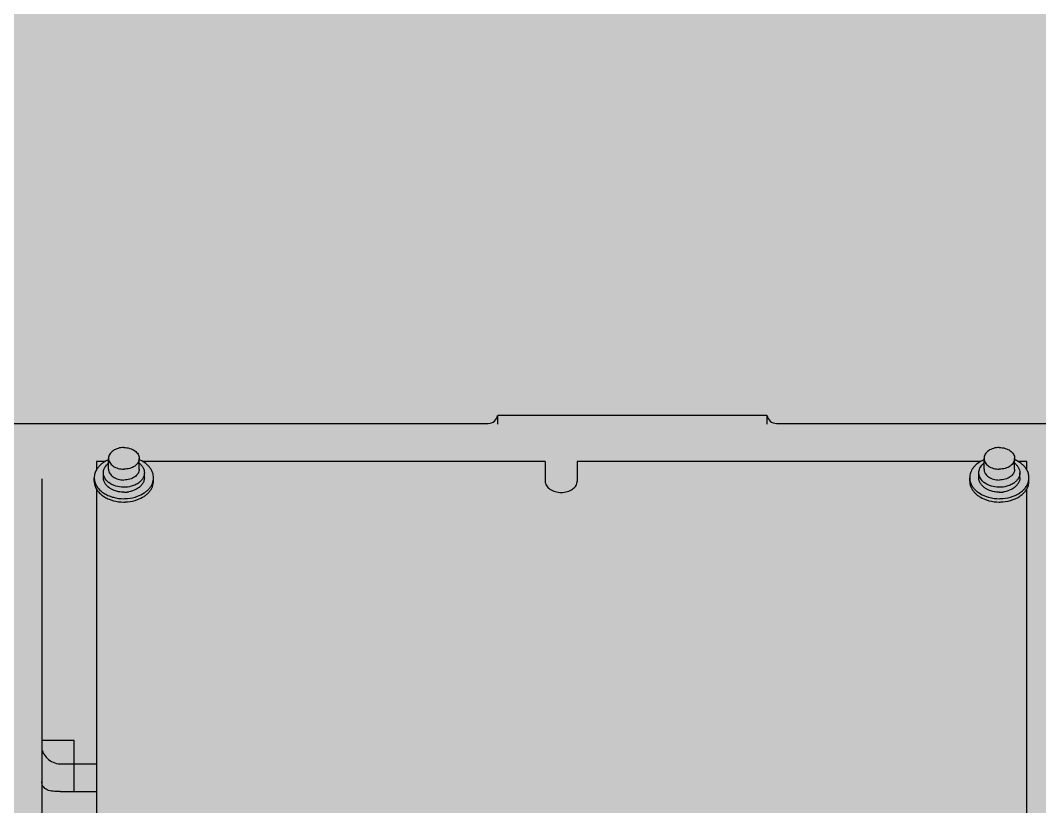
# Model space of a CAD drawing. Header units: millimetres. Extents: x -18489 to 17339, y -1599 to 10961.
# Drawn here: x -16839.76 to -16804.31, y 2117.47 to 2144.81 of the extents above; entities that cross this region are included whole.
import ezdxf

# ---------------------------------------------------------------- set-up
doc = ezdxf.new("R2010")
doc.units = ezdxf.units.MM
for name, color, linetype in [('188K-SM-03-F10-MECH-EQ-Y2257103$0$0 Xref', 8, 'Continuous'), ('188K-SM-03-F10-MECH-EQ-Y2257103$0$M-EQU-FOUNDATION', 8, 'Continuous'), ('188K-SM-03-F10-MECH-EQ-Y2257103$0$Micron CUP L10 HVAC EQU$0$M-MECH-EQU', 136, 'Continuous'), ('188K-SM-03-F10-MECH-EQ-Y2257103$0$Micron CUP L10 HVAC EQU$0$M-PHASE1 AREA', 252, 'Continuous')]:
    doc.layers.add(name, color=color, linetype=linetype)
pattern_1 = [(50, (4473.52, 709.2), (54.6554, -4.78173), [5.715, -62.865]), (355, (4473.52, 709.2), (-10.57303, 57.31705), [4.572, -50.29218]), (100.45144, (4478.076, 708.8), (44.08237, 52.53533), [4.857, -53.42707]), (46.1842, (4473.52, 724.44), (81.32371, -12.6127), [8.5725, -94.2975]), (96.63556, (4480.3, 723.39), (71.22124, 74.22784), [7.2855, -80.14068]), (351.18415, (4473.52, 724.44), (71.22124, 74.22784), [6.858, -75.43792]), (21, (4481.14, 720.63), (45.48432, -30.67956), [5.715, -62.865]), (326, (4481.14, 720.63), (18.54061, 55.25639), [4.572, -50.292]), (71.45144, (4484.93, 718.07), (64.02493, 24.57683), [4.857, -53.42698]), (37.5, (4473.521, 709.2), (0.926581, 25.366512), [0, -49.6824, 0, -51.054, 0, -50.4825]), (7.5, (4473.52, 709.2), (20.0459, 30.054172), [0, -29.1084, 0, -48.5394, 0, -19.2405]), (327.5, (4456.529, 709.2), (40.677179, -1.718623), [0, -19.05, 0, -59.436, 0, -78.867]), (317.5, (4448.91, 709.2), (44.438754, 7.62795), [0, -24.765, 0, -39.4716, 0, -56.007])]

# ---------------------------------------------------------------- blocks, each defined once
blk = doc.blocks.new('188K-SM-03-F10-MECH-EQ-Y2257103$0$Micron CUP L10 HVAC EQU$0$A$C0c53ceb0')
at = {"layer": '188K-SM-03-F10-MECH-EQ-Y2257103$0$Micron CUP L10 HVAC EQU$0$M-PHASE1 AREA'}
for p, q in [((-6706.41065, 12136.53778), (-6800.03802, 12136.53778)), ((-6800.03802, 12133.5132), (-6800.03802, 12136.53778)), ((-6706.41065, 12136.53778), (-6706.41065, 12133.5132)), ((-6989.57635, 12133.74672), (-6803.33654, 12133.74672)), ((-6703.11212, 12133.74672), (-6587.08015, 12133.74672)), ((-6936.55589, 12120.51174), (-6939.591, 12120.51174)), ((-6939.591, 12120.51174), (-6939.591, 12117.62526)), ((-6935.40442, 12117.82049), (-6935.40442, 12121.58823)), ((-6924.74764, 12117.82049), (-6924.74764, 12121.58823)), ((-6783.54539, 12120.51174), (-6923.59616, 12120.51174)), ((-6783.54539, 12120.51174), (-6783.54539, 12113.69392)), ((-6632.07664, 12120.51174), (-6772.38115, 12120.51174)), ((-6772.38115, 12120.51174), (-6772.38115, 12113.69392)), ((-6630.92517, 12117.82049), (-6630.92517, 12121.58823)), ((-6620.26839, 12117.82049), (-6620.26839, 12121.58823)), ((-6616.0818, 12120.51174), (-6619.11692, 12120.51174)), ((-6616.0818, 12117.62526), (-6616.0818, 12120.51174)), ((-6937.20592, 12114.86013), (-6937.20592, 12116.56458)), ((-6922.94614, 12114.86013), (-6922.94614, 12116.56458)), ((-6632.72667, 12114.86013), (-6632.72667, 12116.56458)), ((-6618.46689, 12114.86013), (-6618.46689, 12116.56458)), ((-6958.62096, 12114.41434), (-6958.62096, 11915.61578)), ((-6940.38392, 12113.69392), (-6940.38392, 12114.86013)), ((-6919.76814, 12113.69392), (-6919.76814, 12114.86013)), ((-6635.90467, 12113.69392), (-6635.90467, 12114.86013)), ((-6615.28889, 12113.69392), (-6615.28889, 12114.86013)), ((-6939.591, 12110.9288), (-6939.591, 11920.26753)), ((-6616.0818, 11920.26753), (-6616.0818, 12110.9288)), ((-6947.32985, 12023.44911), (-6958.62096, 12023.44911)), ((-6947.32985, 12005.72941), (-6947.32985, 12023.44911)), ((-6952.27764, 12015.32976), (-6939.591, 12015.32976)), ((-6952.27764, 12005.72955), (-6939.591, 12005.72955))]:
    blk.add_line(p, q, dxfattribs=at)
for centre, radius, start, end in [((-6803.33654, 12137.04524), 3.29853, 270, 351.1501169), ((-6703.11212, 12137.04524), 3.29853, 188.8498831, 270), ((-6930.89285, 12110.5293), 11.4928, 113.1588691, 116.1903204), ((-6929.27032, 12110.50269), 11.52164, 64.948865, 66.842348), ((-6626.4136, 12110.5293), 11.4928, 113.1588691, 116.1903204), ((-6624.79108, 12110.50269), 11.52164, 64.948865, 66.842348), ((-6931.77007, 12115.33503), 5.84634, 128.528757, 133.6162458), ((-6928.52381, 12115.16578), 6.06708, 49.7708212, 51.4191546), ((-6627.29082, 12115.33503), 5.84634, 128.528757, 133.6162458), ((-6624.04456, 12115.16578), 6.06708, 49.7708212, 51.4191546), ((-6932.00504, 12117.54479), 5.50374, 222.7749544, 226.8486984), ((-6931.65624, 12117.92581), 6.02027, 226.9069085, 232.4938278), ((-6928.60179, 12118.06039), 6.19155, 307.5258068, 308.9357053), ((-6627.52579, 12117.54479), 5.50374, 222.7749544, 226.8486984), ((-6627.17699, 12117.92581), 6.02027, 226.9069085, 232.4938278), ((-6624.12254, 12118.06039), 6.19155, 307.5258068, 308.9357053), ((-6930.07479, 12119.84892), 10.03038, 269.9929258, 276.1678883), ((-6930.05773, 12119.68053), 9.86114, 276.1744783, 277.1800614), ((-6930.0406, 12119.5528), 9.73227, 277.1739976, 280.0449696), ((-6625.59554, 12119.84892), 10.03038, 269.9929258, 276.1678883), ((-6625.57848, 12119.68053), 9.86114, 276.1744783, 277.1800614), ((-6625.56136, 12119.5528), 9.73227, 277.1739976, 280.0449696)]:
    blk.add_arc(centre, radius, start, end, dxfattribs=at)
for points, knots in [([(-6930.07603, 12125.35597), (-6930.76241, 12125.35597), (-6931.78604, 12125.21783), (-6933.03162, 12124.75204), (-6933.84355, 12124.2866), (-6934.51454, 12123.71647), (-6935.01846, 12123.06039), (-6935.33261, 12122.34193), (-6935.4044, 12121.83561), (-6935.4044, 12121.58823)], [0, 0, 0, 0, 0.286788988, 0.423950674, 0.553971236, 0.675795026, 0.789521273, 0.896637404, 1, 1, 1, 1]), ([(-6930.07603, 12125.35597), (-6929.38965, 12125.35597), (-6928.36602, 12125.21783), (-6927.12044, 12124.75204), (-6926.30851, 12124.2866), (-6925.63752, 12123.71647), (-6925.1336, 12123.06039), (-6924.81945, 12122.34193), (-6924.74766, 12121.83561), (-6924.74766, 12121.58823)], [0, 0, 0, 0, 0.286788988, 0.423950674, 0.553971236, 0.675795026, 0.789521273, 0.896637404, 1, 1, 1, 1]), ([(-6625.59678, 12125.35597), (-6626.28316, 12125.35597), (-6627.30679, 12125.21783), (-6628.55237, 12124.75204), (-6629.3643, 12124.2866), (-6630.03529, 12123.71647), (-6630.53921, 12123.06039), (-6630.85336, 12122.34193), (-6630.92515, 12121.83561), (-6630.92515, 12121.58823)], [0, 0, 0, 0, 0.286788988, 0.423950674, 0.553971236, 0.675795026, 0.789521273, 0.896637404, 1, 1, 1, 1]), ([(-6625.59678, 12125.35597), (-6624.9104, 12125.35597), (-6623.88677, 12125.21783), (-6622.64119, 12124.75204), (-6621.82926, 12124.2866), (-6621.15827, 12123.71647), (-6620.65435, 12123.06039), (-6620.3402, 12122.34193), (-6620.26841, 12121.83561), (-6620.26841, 12121.58823)], [0, 0, 0, 0, 0.286788988, 0.423950674, 0.553971236, 0.675795026, 0.789521273, 0.896637404, 1, 1, 1, 1]), ([(-6935.96524, 12120.84217), (-6936.3603, 12120.6477), (-6937.11105, 12120.22145), (-6938.11921, 12119.4583), (-6938.96492, 12118.59985), (-6939.41894, 12117.95978), (-6939.61013, 12117.63081)], [0, 0, 0, 0, 0.268332212, 0.524486576, 0.768135983, 1, 1, 1, 1]), ([(-6935.4044, 12121.58823), (-6935.4044, 12121.34085), (-6935.33261, 12120.83454), (-6935.01846, 12120.11608), (-6934.51454, 12119.45999), (-6933.84355, 12118.88986), (-6933.03162, 12118.42443), (-6931.78604, 12117.95863), (-6930.76241, 12117.82049), (-6930.07603, 12117.82049)], [0, 0, 0, 0, 0.103362596, 0.210478727, 0.324204974, 0.446028764, 0.576049326, 0.713211012, 1, 1, 1, 1]), ([(-6924.74766, 12121.58823), (-6924.74766, 12121.34085), (-6924.81945, 12120.83454), (-6925.1336, 12120.11608), (-6925.63752, 12119.45999), (-6926.30851, 12118.88986), (-6927.12044, 12118.42443), (-6928.36602, 12117.95863), (-6929.38965, 12117.82049), (-6930.07603, 12117.82049)], [0, 0, 0, 0, 0.103362596, 0.210478727, 0.324204974, 0.446028764, 0.576049326, 0.713211012, 1, 1, 1, 1]), ([(-6919.76814, 12114.86013), (-6919.76814, 12115.16017), (-6919.8214, 12115.76598), (-6920.05893, 12116.65652), (-6920.44978, 12117.51819), (-6920.98697, 12118.33739), (-6921.66172, 12119.10226), (-6922.75114, 12120.05297), (-6923.71154, 12120.62253), (-6924.39175, 12120.94049)], [0, 0, 0, 0, 0.11174478, 0.225149291, 0.341705381, 0.462607147, 0.588678042, 0.720351669, 1, 1, 1, 1]), ([(-6631.486, 12120.84217), (-6632.13898, 12120.52073), (-6633.05917, 12119.95097), (-6634.09997, 12119.01115), (-6634.74384, 12118.25858), (-6635.25584, 12117.45546), (-6635.628, 12116.61291), (-6635.85401, 12115.74361), (-6635.90467, 12115.15284), (-6635.90467, 12114.86013)], [0, 0, 0, 0, 0.278914809, 0.410341784, 0.53631175, 0.65727955, 0.774063787, 0.887825769, 1, 1, 1, 1]), ([(-6630.92515, 12121.58823), (-6630.92515, 12121.34085), (-6630.85336, 12120.83454), (-6630.53921, 12120.11608), (-6630.03529, 12119.45999), (-6629.3643, 12118.88986), (-6628.55237, 12118.42443), (-6627.30679, 12117.95863), (-6626.28316, 12117.82049), (-6625.59678, 12117.82049)], [0, 0, 0, 0, 0.103362596, 0.210478727, 0.324204974, 0.446028764, 0.576049326, 0.713211012, 1, 1, 1, 1]), ([(-6620.26841, 12121.58823), (-6620.26841, 12121.34085), (-6620.3402, 12120.83454), (-6620.65435, 12120.11608), (-6621.15827, 12119.45999), (-6621.82926, 12118.88986), (-6622.64119, 12118.42443), (-6623.88677, 12117.95863), (-6624.9104, 12117.82049), (-6625.59678, 12117.82049)], [0, 0, 0, 0, 0.103362596, 0.210478727, 0.324204974, 0.446028764, 0.576049326, 0.713211012, 1, 1, 1, 1]), ([(-6616.06268, 12117.63081), (-6616.26207, 12117.9739), (-6616.73892, 12118.64065), (-6617.63192, 12119.5293), (-6618.69929, 12120.31292), (-6619.49426, 12120.74498), (-6619.9125, 12120.94049)], [0, 0, 0, 0, 0.231166026, 0.474613239, 0.731045203, 1, 1, 1, 1]), ([(-6939.61013, 12117.63081), (-6939.73558, 12117.41496), (-6939.95837, 12116.97329), (-6940.20296, 12116.28072), (-6940.35087, 12115.57409), (-6940.38392, 12115.09716), (-6940.38392, 12114.86013)], [0, 0, 0, 0, 0.257512723, 0.508724866, 0.755506666, 1, 1, 1, 1]), ([(-6937.2059, 12116.56458), (-6937.2059, 12116.83323), (-6937.1435, 12117.37897), (-6936.86727, 12118.16938), (-6936.41775, 12118.91542), (-6936.02235, 12119.35852), (-6935.80302, 12119.56764)], [0, 0, 0, 0, 0.236860265, 0.479513031, 0.732801805, 1, 1, 1, 1]), ([(-6936.04493, 12113.80709), (-6936.22815, 12114.00539), (-6936.5573, 12114.42141), (-6936.92811, 12115.10806), (-6937.15486, 12115.82756), (-6937.2059, 12116.32102), (-6937.2059, 12116.56458)], [0, 0, 0, 0, 0.264767003, 0.517467871, 0.761153089, 1, 1, 1, 1]), ([(-6935.4044, 12117.82049), (-6935.4044, 12117.57311), (-6935.33261, 12117.0668), (-6935.01846, 12116.34834), (-6934.51454, 12115.69225), (-6933.84355, 12115.12212), (-6933.03162, 12114.65669), (-6931.78604, 12114.1909), (-6930.76241, 12114.05276), (-6930.07603, 12114.05276)], [0, 0, 0, 0, 0.103362596, 0.210478727, 0.324204974, 0.446028764, 0.576049326, 0.713211012, 1, 1, 1, 1]), ([(-6924.74766, 12117.82049), (-6924.74766, 12117.57311), (-6924.81945, 12117.0668), (-6925.1336, 12116.34834), (-6925.63752, 12115.69225), (-6926.30851, 12115.12212), (-6927.12044, 12114.65669), (-6928.36602, 12114.1909), (-6929.38965, 12114.05276), (-6930.07603, 12114.05276)], [0, 0, 0, 0, 0.103362596, 0.210478727, 0.324204974, 0.446028764, 0.576049326, 0.713211012, 1, 1, 1, 1]), ([(-6922.94615, 12116.56458), (-6922.94615, 12116.26173), (-6923.02603, 12115.64406), (-6923.37762, 12114.75882), (-6923.94537, 12113.93753), (-6924.4385, 12113.46424), (-6924.71072, 12113.24428)], [0, 0, 0, 0, 0.234069694, 0.475329886, 0.729505668, 1, 1, 1, 1]), ([(-6924.6054, 12119.7978), (-6924.34846, 12119.58041), (-6923.88361, 12119.11482), (-6923.35035, 12118.31398), (-6923.02088, 12117.45517), (-6922.94615, 12116.85781), (-6922.94615, 12116.56458)], [0, 0, 0, 0, 0.269574381, 0.523491077, 0.765138928, 1, 1, 1, 1]), ([(-6632.72665, 12116.56458), (-6632.72665, 12116.83323), (-6632.66425, 12117.37897), (-6632.38803, 12118.16938), (-6631.93851, 12118.91542), (-6631.5431, 12119.35852), (-6631.32377, 12119.56764)], [0, 0, 0, 0, 0.236860265, 0.479513031, 0.732801805, 1, 1, 1, 1]), ([(-6631.56568, 12113.80709), (-6631.74891, 12114.00539), (-6632.07805, 12114.42141), (-6632.44886, 12115.10806), (-6632.67561, 12115.82756), (-6632.72665, 12116.32102), (-6632.72665, 12116.56458)], [0, 0, 0, 0, 0.264767003, 0.517467871, 0.761153089, 1, 1, 1, 1]), ([(-6630.92515, 12117.82049), (-6630.92515, 12117.57311), (-6630.85336, 12117.0668), (-6630.53921, 12116.34834), (-6630.03529, 12115.69225), (-6629.3643, 12115.12212), (-6628.55237, 12114.65669), (-6627.30679, 12114.1909), (-6626.28316, 12114.05276), (-6625.59678, 12114.05276)], [0, 0, 0, 0, 0.103362596, 0.210478727, 0.324204974, 0.446028764, 0.576049326, 0.713211012, 1, 1, 1, 1]), ([(-6620.26841, 12117.82049), (-6620.26841, 12117.57311), (-6620.3402, 12117.0668), (-6620.65435, 12116.34834), (-6621.15827, 12115.69225), (-6621.82926, 12115.12212), (-6622.64119, 12114.65669), (-6623.88677, 12114.1909), (-6624.9104, 12114.05276), (-6625.59678, 12114.05276)], [0, 0, 0, 0, 0.103362596, 0.210478727, 0.324204974, 0.446028764, 0.576049326, 0.713211012, 1, 1, 1, 1]), ([(-6618.4669, 12116.56458), (-6618.4669, 12116.26173), (-6618.54678, 12115.64406), (-6618.89837, 12114.75882), (-6619.46612, 12113.93753), (-6619.95925, 12113.46424), (-6620.23147, 12113.24428)], [0, 0, 0, 0, 0.234069694, 0.475329886, 0.729505668, 1, 1, 1, 1]), ([(-6620.12615, 12119.7978), (-6619.86921, 12119.58041), (-6619.40437, 12119.11482), (-6618.8711, 12118.31398), (-6618.54163, 12117.45517), (-6618.4669, 12116.85781), (-6618.4669, 12116.56458)], [0, 0, 0, 0, 0.269574381, 0.523491077, 0.765138928, 1, 1, 1, 1]), ([(-6615.28889, 12114.86013), (-6615.28889, 12115.09716), (-6615.32194, 12115.57409), (-6615.46984, 12116.28072), (-6615.71444, 12116.97329), (-6615.93723, 12117.41496), (-6616.06268, 12117.63081)], [0, 0, 0, 0, 0.244493334, 0.491275134, 0.742487277, 1, 1, 1, 1]), ([(-6940.38392, 12114.86013), (-6940.38392, 12114.62309), (-6940.35087, 12114.14617), (-6940.20296, 12113.43953), (-6939.95837, 12112.74697), (-6939.73558, 12112.30529), (-6939.61013, 12112.08944)], [0, 0, 0, 0, 0.244493334, 0.491275134, 0.742487277, 1, 1, 1, 1]), ([(-6940.38392, 12113.69392), (-6940.38392, 12113.45689), (-6940.35087, 12112.97996), (-6940.20296, 12112.27333), (-6939.95837, 12111.58076), (-6939.73558, 12111.13909), (-6939.61013, 12110.92324)], [0, 0, 0, 0, 0.244493334, 0.491275134, 0.742487277, 1, 1, 1, 1]), ([(-6934.84955, 12111.11522), (-6935.20575, 12111.34225), (-6935.85539, 12111.84496), (-6936.61766, 12112.76296), (-6937.09607, 12113.78251), (-6937.2059, 12114.5071), (-6937.2059, 12114.86013)], [0, 0, 0, 0, 0.27510598, 0.530746196, 0.770079369, 1, 1, 1, 1]), ([(-6933.46424, 12112.12863), (-6933.63576, 12112.19413), (-6934.28849, 12112.46813), (-6934.90585, 12112.83061), (-6935.32166, 12113.15)], [0, 0, 0, 0, 0.259357224, 1, 1, 1, 1]), ([(-6924.8304, 12113.15), (-6924.96565, 12113.04611), (-6925.54462, 12112.63776), (-6926.18574, 12112.32037), (-6926.68782, 12112.12863)], [0, 0, 0, 0, 0.24089007, 1, 1, 1, 1]), ([(-6925.30724, 12108.39828), (-6924.50836, 12108.69307), (-6923.37108, 12109.2511), (-6922.06487, 12110.2378), (-6921.25111, 12111.05003), (-6920.59973, 12111.93481), (-6920.12367, 12112.87676), (-6919.83339, 12113.85796), (-6919.76814, 12114.52864), (-6919.76814, 12114.86013)], [0, 0, 0, 0, 0.282453329, 0.415182561, 0.541745185, 0.662447936, 0.77810747, 0.890044774, 1, 1, 1, 1]), ([(-6925.30724, 12107.23207), (-6924.50836, 12107.52686), (-6923.37108, 12108.0849), (-6922.06487, 12109.0716), (-6921.25111, 12109.88383), (-6920.59973, 12110.76861), (-6920.12367, 12111.71056), (-6919.83339, 12112.69175), (-6919.76814, 12113.36243), (-6919.76814, 12113.69392)], [0, 0, 0, 0, 0.282453329, 0.415182561, 0.541745185, 0.662447936, 0.77810747, 0.890044774, 1, 1, 1, 1]), ([(-6922.94615, 12114.86013), (-6922.94615, 12114.5071), (-6923.05598, 12113.78251), (-6923.5344, 12112.76296), (-6924.29667, 12111.84496), (-6924.9463, 12111.34225), (-6925.30251, 12111.11522)], [0, 0, 0, 0, 0.229920631, 0.469253804, 0.72489402, 1, 1, 1, 1]), ([(-6783.54539, 12113.69392), (-6783.54539, 12113.17082), (-6783.2057, 12112.04728), (-6781.90497, 12110.76104), (-6780.07666, 12109.93477), (-6777.96327, 12109.64928), (-6775.84988, 12109.93477), (-6774.02157, 12110.76104), (-6772.72084, 12112.04728), (-6772.38115, 12113.17082), (-6772.38115, 12113.69392)], [0, 0, 0, 0, 0.104746837, 0.222329114, 0.356016419, 0.5, 0.643983581, 0.777670886, 0.895253162, 1, 1, 1, 1]), ([(-6635.90467, 12114.86013), (-6635.90467, 12114.52864), (-6635.83942, 12113.85796), (-6635.54914, 12112.87676), (-6635.07307, 12111.93481), (-6634.4217, 12111.05003), (-6633.60794, 12110.2378), (-6632.30173, 12109.2511), (-6631.16445, 12108.69307), (-6630.36557, 12108.39828)], [0, 0, 0, 0, 0.109955226, 0.22189253, 0.337552064, 0.458254815, 0.584817439, 0.717546671, 1, 1, 1, 1]), ([(-6635.90467, 12113.69392), (-6635.90467, 12113.36243), (-6635.83942, 12112.69175), (-6635.54914, 12111.71056), (-6635.07307, 12110.76861), (-6634.4217, 12109.88383), (-6633.60794, 12109.0716), (-6632.30173, 12108.0849), (-6631.16445, 12107.52686), (-6630.36557, 12107.23207)], [0, 0, 0, 0, 0.109955226, 0.22189253, 0.337552064, 0.458254815, 0.584817439, 0.717546671, 1, 1, 1, 1]), ([(-6630.3703, 12111.11522), (-6630.7265, 12111.34225), (-6631.37614, 12111.84496), (-6632.13841, 12112.76296), (-6632.61682, 12113.78251), (-6632.72665, 12114.5071), (-6632.72665, 12114.86013)], [0, 0, 0, 0, 0.27510598, 0.530746196, 0.770079369, 1, 1, 1, 1]), ([(-6628.98499, 12112.12863), (-6629.15652, 12112.19413), (-6629.80924, 12112.46813), (-6630.4266, 12112.83061), (-6630.84241, 12113.15)], [0, 0, 0, 0, 0.259357224, 1, 1, 1, 1]), ([(-6620.35115, 12113.15), (-6620.4864, 12113.04611), (-6621.06537, 12112.63776), (-6621.70649, 12112.32037), (-6622.20857, 12112.12863)], [0, 0, 0, 0, 0.24089007, 1, 1, 1, 1]), ([(-6618.4669, 12114.86013), (-6618.4669, 12114.5071), (-6618.57673, 12113.78251), (-6619.05515, 12112.76296), (-6619.81742, 12111.84496), (-6620.46705, 12111.34225), (-6620.82326, 12111.11522)], [0, 0, 0, 0, 0.229920631, 0.469253804, 0.72489402, 1, 1, 1, 1]), ([(-6616.06268, 12112.08944), (-6615.93723, 12112.30529), (-6615.71444, 12112.74697), (-6615.46984, 12113.43953), (-6615.32194, 12114.14617), (-6615.28889, 12114.62309), (-6615.28889, 12114.86013)], [0, 0, 0, 0, 0.257512723, 0.508724866, 0.755506666, 1, 1, 1, 1]), ([(-6616.06268, 12110.92324), (-6615.93723, 12111.13909), (-6615.71444, 12111.58076), (-6615.46984, 12112.27333), (-6615.32194, 12112.97996), (-6615.28889, 12113.45689), (-6615.28889, 12113.69392)], [0, 0, 0, 0, 0.257512723, 0.508724866, 0.755506666, 1, 1, 1, 1]), ([(-6939.61013, 12112.08944), (-6939.37535, 12111.68547), (-6938.7968, 12110.90444), (-6937.69101, 12109.89282), (-6936.35769, 12109.03447), (-6935.36572, 12108.59049), (-6934.84482, 12108.39828)], [0, 0, 0, 0, 0.228329103, 0.471045062, 0.728675928, 1, 1, 1, 1]), ([(-6939.61013, 12110.92324), (-6939.37535, 12110.51926), (-6938.7968, 12109.73823), (-6937.69101, 12108.72661), (-6936.35769, 12107.86826), (-6935.36572, 12107.42429), (-6934.84482, 12107.23207)], [0, 0, 0, 0, 0.228329103, 0.471045062, 0.728675928, 1, 1, 1, 1]), ([(-6932.30956, 12110.0723), (-6932.54153, 12110.1264), (-6933.42652, 12110.36872), (-6934.2766, 12110.75005), (-6934.84955, 12111.11522)], [0, 0, 0, 0, 0.25958004, 1, 1, 1, 1]), ([(-6930.07603, 12111.52299), (-6930.36975, 12111.52299), (-6931.51964, 12111.57311), (-6932.66357, 12111.82286), (-6933.46424, 12112.12863)], [0, 0, 0, 0, 0.255236185, 1, 1, 1, 1]), ([(-6930.07603, 12109.81854), (-6930.26514, 12109.81854), (-6931.01517, 12109.83967), (-6931.76313, 12109.94484), (-6932.30956, 12110.0723)], [0, 0, 0, 0, 0.252084477, 1, 1, 1, 1]), ([(-6926.68782, 12112.12863), (-6926.95013, 12112.02846), (-6928.04537, 12111.67163), (-6929.20592, 12111.52299), (-6930.07603, 12111.52299)], [0, 0, 0, 0, 0.243974103, 1, 1, 1, 1]), ([(-6925.30251, 12111.11522), (-6925.5219, 12110.9754), (-6926.47139, 12110.44311), (-6927.5289, 12110.11398), (-6928.34309, 12109.96972)], [0, 0, 0, 0, 0.239330495, 1, 1, 1, 1]), ([(-6627.83031, 12110.0723), (-6628.06228, 12110.1264), (-6628.94727, 12110.36872), (-6629.79735, 12110.75005), (-6630.3703, 12111.11522)], [0, 0, 0, 0, 0.25958004, 1, 1, 1, 1]), ([(-6625.59678, 12111.52299), (-6625.8905, 12111.52299), (-6627.0404, 12111.57311), (-6628.18433, 12111.82286), (-6628.98499, 12112.12863)], [0, 0, 0, 0, 0.255236185, 1, 1, 1, 1]), ([(-6625.59678, 12109.81854), (-6625.7859, 12109.81854), (-6626.53592, 12109.83967), (-6627.28388, 12109.94484), (-6627.83031, 12110.0723)], [0, 0, 0, 0, 0.252084477, 1, 1, 1, 1]), ([(-6622.20857, 12112.12863), (-6622.47088, 12112.02846), (-6623.56612, 12111.67163), (-6624.72667, 12111.52299), (-6625.59678, 12111.52299)], [0, 0, 0, 0, 0.243974103, 1, 1, 1, 1]), ([(-6620.82326, 12111.11522), (-6621.04265, 12110.9754), (-6621.99214, 12110.44311), (-6623.04965, 12110.11398), (-6623.86384, 12109.96972)], [0, 0, 0, 0, 0.239330495, 1, 1, 1, 1]), ([(-6620.82799, 12108.39828), (-6620.30709, 12108.59049), (-6619.31512, 12109.03447), (-6617.98179, 12109.89282), (-6616.87601, 12110.90444), (-6616.29746, 12111.68547), (-6616.06268, 12112.08944)], [0, 0, 0, 0, 0.271324072, 0.528954938, 0.771670897, 1, 1, 1, 1]), ([(-6620.82799, 12107.23207), (-6620.30709, 12107.42429), (-6619.31512, 12107.86826), (-6617.98179, 12108.72661), (-6616.87601, 12109.73823), (-6616.29746, 12110.51926), (-6616.06268, 12110.92324)], [0, 0, 0, 0, 0.271324072, 0.528954938, 0.771670897, 1, 1, 1, 1]), ([(-6934.84482, 12108.39828), (-6934.47397, 12108.26143), (-6932.92955, 12107.77451), (-6931.29879, 12107.57135), (-6930.07603, 12107.57135)], [0, 0, 0, 0, 0.244303598, 1, 1, 1, 1]), ([(-6934.84482, 12107.23207), (-6934.47397, 12107.09522), (-6932.92955, 12106.6083), (-6931.29879, 12106.40514), (-6930.07603, 12106.40514)], [0, 0, 0, 0, 0.244303598, 1, 1, 1, 1]), ([(-6930.07603, 12107.57135), (-6929.66353, 12107.57135), (-6928.04676, 12107.63979), (-6926.43812, 12107.98097), (-6925.30724, 12108.39828)], [0, 0, 0, 0, 0.254957247, 1, 1, 1, 1]), ([(-6930.07603, 12106.40514), (-6929.66353, 12106.40514), (-6928.04676, 12106.47359), (-6926.43812, 12106.81476), (-6925.30724, 12107.23207)], [0, 0, 0, 0, 0.254957247, 1, 1, 1, 1]), ([(-6630.36557, 12108.39828), (-6629.99472, 12108.26143), (-6628.4503, 12107.77451), (-6626.81954, 12107.57135), (-6625.59678, 12107.57135)], [0, 0, 0, 0, 0.244303598, 1, 1, 1, 1]), ([(-6630.36557, 12107.23207), (-6629.99472, 12107.09522), (-6628.4503, 12106.6083), (-6626.81954, 12106.40514), (-6625.59678, 12106.40514)], [0, 0, 0, 0, 0.244303598, 1, 1, 1, 1]), ([(-6625.59678, 12107.57135), (-6625.18428, 12107.57135), (-6623.56751, 12107.63979), (-6621.95887, 12107.98097), (-6620.82799, 12108.39828)], [0, 0, 0, 0, 0.254957247, 1, 1, 1, 1]), ([(-6625.59678, 12106.40514), (-6625.18428, 12106.40514), (-6623.56751, 12106.47359), (-6621.95887, 12106.81476), (-6620.82799, 12107.23207)], [0, 0, 0, 0, 0.254957247, 1, 1, 1, 1]), ([(-6958.62096, 12020.79978), (-6958.62096, 12020.21662), (-6958.12529, 12018.90399), (-6956.77097, 12017.20428), (-6954.78772, 12015.75483), (-6953.11483, 12015.32976), (-6952.27764, 12015.32976)], [0, 0, 0, 0, 0.194431003, 0.446315186, 0.720873, 1, 1, 1, 1]), ([(-6952.27764, 12005.72955), (-6953.09344, 12005.72955), (-6954.60119, 12005.78158), (-6956.68549, 12006.15004), (-6958.33508, 12007.32201), (-6958.62096, 12008.60643), (-6958.62096, 12009.23033)], [0, 0, 0, 0, 0.300006288, 0.55471551, 0.770561951, 1, 1, 1, 1])]:
    blk.add_open_spline(points, degree=3, knots=knots, dxfattribs=at)
blk = doc.blocks.new('188K-SM-03-F10-MECH-EQ-Y2257103$0$Micron CUP L10 HVAC EQU')
at = {"layer": '188K-SM-03-F10-MECH-EQ-Y2257103$0$Micron CUP L10 HVAC EQU$0$M-MECH-EQU'}
blk.add_blockref('188K-SM-03-F10-MECH-EQ-Y2257103$0$Micron CUP L10 HVAC EQU$0$A$C0c53ceb0', (-206166.7, 2082.18), dxfattribs=at)
blk = doc.blocks.new('188K-SM-03-F10-MECH-EQ-Y2257103')
at = {"layer": '188K-SM-03-F10-MECH-EQ-Y2257103$0$M-EQU-FOUNDATION'}
h = blk.add_hatch(dxfattribs=at)
h.set_pattern_fill('AR-CONC', color=256, scale=0.3)
h.set_pattern_definition(pattern_1)
h.paths.add_polyline_path([(-17043.149, 4192.459), (-16393.149, 4192.459), (-16393.149, 1372.459), (-17043.149, 1372.459)], flags=16)
h.paths.add_polyline_path([(-17048.149, 4197.459), (-16388.149, 4197.459), (-16388.149, 1367.459), (-17048.149, 1367.459)])
h = blk.add_hatch(dxfattribs=at)
h.set_pattern_fill('AR-CONC', color=256, scale=0.3)
h.set_pattern_definition(pattern_1)
h.paths.add_polyline_path([(-17033.149, 4182.459), (-16403.149, 4182.459), (-16403.149, 1382.459), (-17033.149, 1382.459)])
at = {"layer": '188K-SM-03-F10-MECH-EQ-Y2257103$0$0 Xref', "xscale": 0.1, "yscale": 0.1, "zscale": 0.1}
blk.add_blockref('188K-SM-03-F10-MECH-EQ-Y2257103$0$Micron CUP L10 HVAC EQU', (4473.521, 709.199), dxfattribs=at)

msp = doc.modelspace()

# ---------------------------------------------------------------- block references
msp.add_blockref('188K-SM-03-F10-MECH-EQ-Y2257103', (0, 0))

doc.saveas('drawing.dxf')
